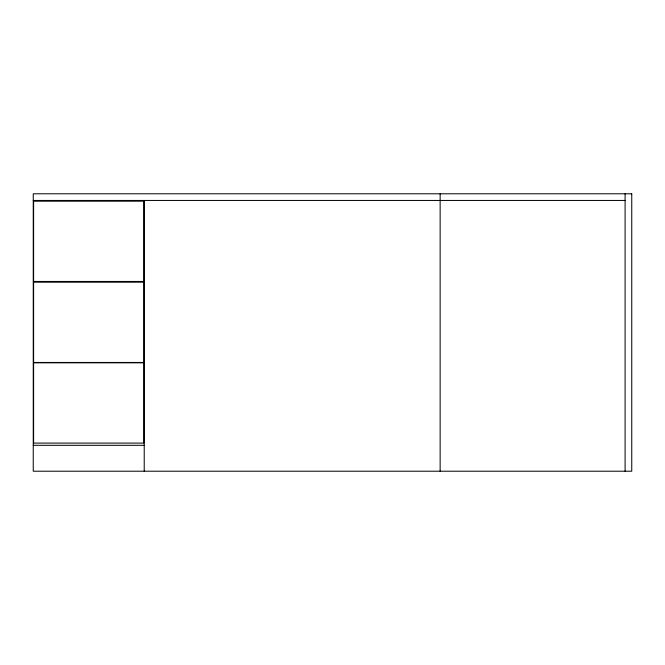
<?xml version="1.0" encoding="UTF-8"?>
<svg xmlns="http://www.w3.org/2000/svg" width="665" height="665" viewBox="0 0 665 665"><rect width="100%" height="100%" fill="white"/><g stroke="black" fill="none" stroke-linecap="round" stroke-linejoin="round"><path stroke-width="1" d="M33.25 200.448L625.092 200.448M33.25 445.317L144.222 445.317M625.092 193.789L625.092 471.211M440.139 193.789L440.139 471.211M144.222 200.448L144.222 471.211M631.75 193.789L33.25 193.789L33.25 471.211L631.75 471.211L631.75 193.789M143.848 201.187L33.616 201.187L33.616 281.453L143.848 281.453L143.848 201.187M143.848 282.193L33.616 282.193L33.616 362.458L143.848 362.458L143.848 282.193M143.848 362.832L33.616 362.832L33.616 443.098L143.848 443.098L143.848 362.832"/></g></svg>
